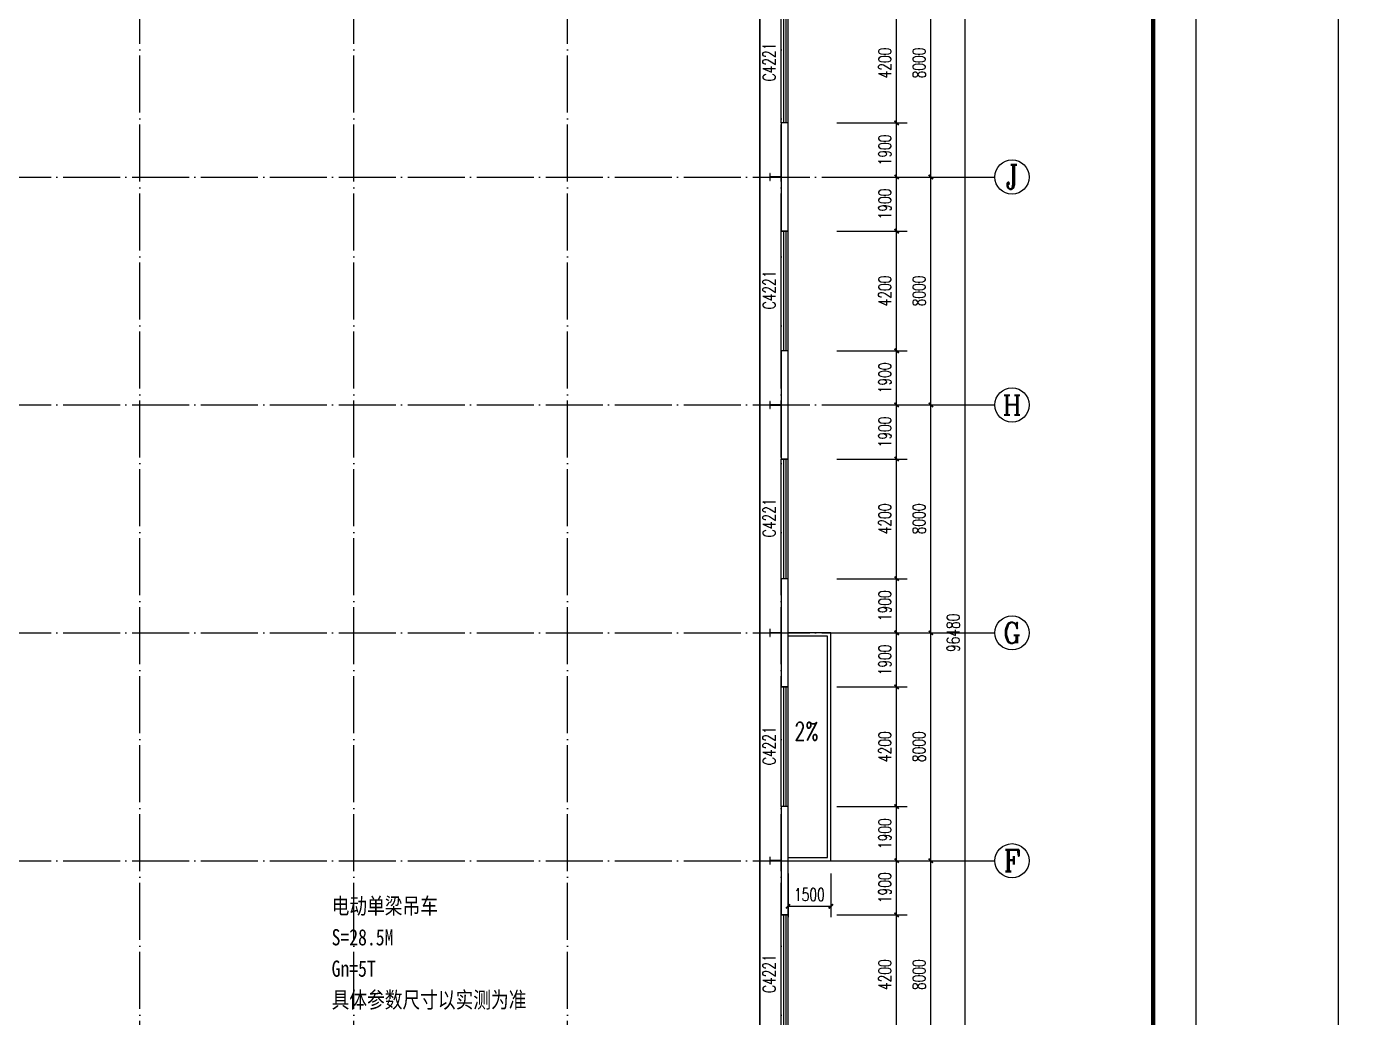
# Model space of a CAD drawing. Extents: x 14586673 to 15379323, y -344170 to -118775.
# Drawn here: x 14819245 to 14865975, y -269718 to -234941 of the extents above; entities that cross this region are included whole.
import ezdxf
from ezdxf.enums import TextEntityAlignment as Align

# ---------------------------------------------------------------- set-up
doc = ezdxf.new("R2010")
doc.units = 0
doc.header["$LTSCALE"] = 1000
doc.header["$MEASUREMENT"] = 0
doc.linetypes.add('DASH', pattern=[0.35, 0.25, -0.1])
doc.linetypes.add('DOTE', pattern=[2.42, 2, -0.2, 0.02, -0.2])
for name, color, linetype in [('AXIS', 3, 'Continuous'), ('AXIS_TEXT', 7, 'Continuous'), ('COLUMN', 2, 'Continuous'), ('DIM_SYMB', 3, 'Continuous'), ('DOTE', 1, 'DOTE'), ('PUB_DIM', 3, 'Continuous'), ('PUB_TEXT', 7, 'Continuous'), ('TK', 4, 'Continuous'), ('WALL-PARAPET', 6, 'Continuous'), ('WINDOW', 4, 'Continuous'), ('WINDOW_TEXT', 7, 'Continuous')]:
    doc.layers.add(name, color=color, linetype=linetype)
doc.styles.add('_TCH_AXIS', font='COMPLEX', dxfattribs={"bigfont": 'GBCBIG'})
doc.styles.add('_TCH_DIM', font='SIMPLEX', dxfattribs={"bigfont": 'GBCBIG'})
doc.styles.add('_TCH_DIM_T3', font='SIMPLEX', dxfattribs={"width": 0.705882, "bigfont": 'GBCBIG'})
doc.styles.add('_TCH_WINDOW', font='SIMPLEX', dxfattribs={"height": 3.5, "bigfont": 'GBCBIG'})
doc.styles.add('COMPLEX', font='COMPLEX')
doc.styles.add('宋体', font='', dxfattribs={"width": 0.8})
doc.styles.get('宋体').set_extended_font_data('SimSun')
doc.dimstyles.new('_TCH_ARCH&&150', dxfattribs={"dimtxt": 446.25, "dimasz": 150, "dimexe": 375, "dimexo": 450, "dimgap": 189.375, "dimtad": 1, "dimdec": 0, "dimzin": 0, "dimdsep": 46, "dimtxsty": '_TCH_DIM_T3', "dimblk": 'ARCHTICK', "dimcen": 0.09, "dimclrt": 7, "dimazin": 2, "dimtfac": 1, "dimtdec": 0, "dimtix": 1, "dimtmove": 2, "dimatfit": 3, "dimfxl": 0, "dimtolj": 1, "dimtzin": 0, "dimarcsym": 0})

# ---------------------------------------------------------------- blocks, each defined once
blk = doc.blocks.new('A$C797E1D2B')
at = {"layer": 'COLUMN'}
h = blk.add_hatch(color=256, dxfattribs=at)
h.paths.add_polyline_path([(125, 400), (250, 400), (250, 388), (130, 388), (130, 200), (125, 200)])
h.paths.add_polyline_path([(0, 400), (125, 400), (125, 200), (120, 200), (120, 388), (0, 388)])
h.paths.add_polyline_path([(0, 12), (120, 12), (120, 200), (125, 200), (125, 0), (0, 0)])
h.paths.add_polyline_path([(125, 200), (130, 200), (130, 12), (250, 12), (250, 0), (125, 0)])
blk.add_lwpolyline([(250, 0), (250, 12), (130, 12), (130, 388), (250, 388), (250, 400), (0, 400), (0, 388), (120, 388), (120, 12), (0, 12), (0, 0)], close=True, dxfattribs=at)
blk = doc.blocks.new('GeYuanFrame_70717211', base_point=(20.09, 4.53))
at = {"layer": 'TK'}
blk.add_lwpolyline([(20.09, 4.53), (20.09, 598.53), (1071.09, 598.53), (1071.09, 4.53)], close=True, dxfattribs=at)
at = {"layer": 'TK', "const_width": 1}
blk.add_lwpolyline([(45.09, 588.53), (1061.09, 588.53), (1061.09, 14.53), (45.09, 14.53)], close=True, dxfattribs=at)
blk = doc.blocks.new('GeYuanFrame_36670075', base_point=(20.09, 4.53))
at = {"layer": 'TK'}
blk.add_lwpolyline([(20.09, 4.53), (20.09, 598.53), (1071.09, 598.53), (1071.09, 4.53)], close=True, dxfattribs=at)
blk = doc.blocks.new('$TCHSYS$WIN2D')
for p, q in [((-0.5, 0.5), (0.5, 0.5)), ((-0.5, 0.5), (-0.5, -0.5)), ((0.5, 0.5), (0.5, -0.5)), ((0.5, 0.167), (-0.5, 0.167)), ((0.5, -0.167), (-0.5, -0.167)), ((-0.5, -0.5), (0.5, -0.5))]:
    blk.add_line(p, q)
blk = doc.blocks.new('_ArchTick')
at = {"color": 0, "linetype": 'ByBlock', "const_width": 0.4}
blk.add_lwpolyline([(-0.5, -0.5), (0.5, 0.5)], dxfattribs=at)
blk = doc.blocks.new('*D141')
at = {"layer": 'Defpoints', "color": 0}
for p in [(14845963, -264220), (14847463, -264220), (14847463, -265820)]:
    blk.add_point(p, dxfattribs=at)
at = {"layer": 'PUB_DIM', "color": 0, "lineweight": -2}
for p, q in [((14845963, -264670), (14845963, -266195)), ((14847463, -264670), (14847463, -266195)), ((14845963, -265820), (14847463, -265820))]:
    blk.add_line(p, q, dxfattribs=at)
at = {"layer": 'PUB_DIM', "color": 0, "lineweight": -2, "xscale": 150, "yscale": 150, "zscale": 150, "rotation": 180}
blk.add_blockref('_ArchTick', (14845963, -265820), dxfattribs=at)
at = {"layer": 'PUB_DIM', "color": 0, "lineweight": -2, "xscale": 150, "yscale": 150, "zscale": 150}
blk.add_blockref('_ArchTick', (14847463, -265820), dxfattribs=at)
at = {"layer": 'PUB_DIM', "color": 7, "insert": (14846713, -265408), "char_height": 446.2, "attachment_point": 5, "style": '_TCH_DIM_T3'}
blk.add_mtext('\\A1;1500', dxfattribs=at)
blk = doc.blocks.new('_AXISO')
blk.add_circle((0, 0), 0.5)
at = {"layer": 'AXIS_TEXT', "style": 'COMPLEX', "width": 1.041667}
blk.add_attdef('A', text='', height=0.56, dxfattribs=at).set_placement((-0.25, -0.28), (0.25, -0.28), align=Align.FIT)
blk = doc.blocks.new('*D160')
at = {"layer": 'AXIS', "color": 0, "lineweight": -2}
for p, q in [((14847673, -207980), (14852548, -207980)), ((14852173, -304460), (14852173, -207980)), ((14847673, -304460), (14852548, -304460))]:
    blk.add_line(p, q, dxfattribs=at)
at = {"layer": 'Defpoints', "color": 0}
for p in [(14847223, -207980), (14852173, -207980), (14847223, -304460)]:
    blk.add_point(p, dxfattribs=at)
at = {"layer": 'AXIS', "color": 0, "lineweight": -2, "xscale": 150, "yscale": 150, "zscale": 150}
for p, rotation in [((14852173, -207980), 90), ((14852173, -304460), 270)]:
    blk.add_blockref('_ArchTick', p, dxfattribs=dict(at, rotation=rotation))
at = {"layer": 'AXIS', "color": 7, "insert": (14851760, -256220), "char_height": 446.2, "attachment_point": 5, "rotation": 90, "style": '_TCH_DIM_T3'}
blk.add_mtext('\\A1;96480', dxfattribs=at)
blk = doc.blocks.new('*D166')
at = {"layer": 'AXIS', "color": 0, "lineweight": -2}
for p, q in [((14847673, -264220), (14851348, -264220)), ((14850973, -272220), (14850973, -264220)), ((14847673, -272220), (14851348, -272220))]:
    blk.add_line(p, q, dxfattribs=at)
at = {"layer": 'Defpoints', "color": 0}
for p in [(14847223, -264220), (14850973, -264220), (14847223, -272220)]:
    blk.add_point(p, dxfattribs=at)
at = {"layer": 'AXIS', "color": 0, "lineweight": -2, "xscale": 150, "yscale": 150, "zscale": 150}
for p, rotation in [((14850973, -264220), 90), ((14850973, -272220), 270)]:
    blk.add_blockref('_ArchTick', p, dxfattribs=dict(at, rotation=rotation))
at = {"layer": 'AXIS', "color": 7, "insert": (14850560, -268220), "char_height": 446.2, "attachment_point": 5, "rotation": 90, "style": '_TCH_DIM_T3'}
blk.add_mtext('\\A1;8000', dxfattribs=at)
blk = doc.blocks.new('*D167')
at = {"layer": 'AXIS', "color": 0, "lineweight": -2}
for p, q in [((14847673, -256220), (14851348, -256220)), ((14850973, -264220), (14850973, -256220)), ((14847673, -264220), (14851348, -264220))]:
    blk.add_line(p, q, dxfattribs=at)
at = {"layer": 'Defpoints', "color": 0}
for p in [(14847223, -256220), (14850973, -256220), (14847223, -264220)]:
    blk.add_point(p, dxfattribs=at)
at = {"layer": 'AXIS', "color": 0, "lineweight": -2, "xscale": 150, "yscale": 150, "zscale": 150}
for p, rotation in [((14850973, -256220), 90), ((14850973, -264220), 270)]:
    blk.add_blockref('_ArchTick', p, dxfattribs=dict(at, rotation=rotation))
at = {"layer": 'AXIS', "color": 7, "insert": (14850560, -260220), "char_height": 446.2, "attachment_point": 5, "rotation": 90, "style": '_TCH_DIM_T3'}
blk.add_mtext('\\A1;8000', dxfattribs=at)
blk = doc.blocks.new('*D168')
at = {"layer": 'AXIS', "color": 0, "lineweight": -2}
for p, q in [((14847673, -248220), (14851348, -248220)), ((14850973, -256220), (14850973, -248220)), ((14847673, -256220), (14851348, -256220))]:
    blk.add_line(p, q, dxfattribs=at)
at = {"layer": 'Defpoints', "color": 0}
for p in [(14847223, -248220), (14850973, -248220), (14847223, -256220)]:
    blk.add_point(p, dxfattribs=at)
at = {"layer": 'AXIS', "color": 0, "lineweight": -2, "xscale": 150, "yscale": 150, "zscale": 150}
for p, rotation in [((14850973, -248220), 90), ((14850973, -256220), 270)]:
    blk.add_blockref('_ArchTick', p, dxfattribs=dict(at, rotation=rotation))
at = {"layer": 'AXIS', "color": 7, "insert": (14850560, -252220), "char_height": 446.2, "attachment_point": 5, "rotation": 90, "style": '_TCH_DIM_T3'}
blk.add_mtext('\\A1;8000', dxfattribs=at)
blk = doc.blocks.new('*D169')
at = {"layer": 'AXIS', "color": 0, "lineweight": -2}
for p, q in [((14847673, -240220), (14851348, -240220)), ((14850973, -248220), (14850973, -240220)), ((14847673, -248220), (14851348, -248220))]:
    blk.add_line(p, q, dxfattribs=at)
at = {"layer": 'Defpoints', "color": 0}
for p in [(14847223, -240220), (14850973, -240220), (14847223, -248220)]:
    blk.add_point(p, dxfattribs=at)
at = {"layer": 'AXIS', "color": 0, "lineweight": -2, "xscale": 150, "yscale": 150, "zscale": 150}
for p, rotation in [((14850973, -240220), 90), ((14850973, -248220), 270)]:
    blk.add_blockref('_ArchTick', p, dxfattribs=dict(at, rotation=rotation))
at = {"layer": 'AXIS', "color": 7, "insert": (14850560, -244220), "char_height": 446.2, "attachment_point": 5, "rotation": 90, "style": '_TCH_DIM_T3'}
blk.add_mtext('\\A1;8000', dxfattribs=at)
blk = doc.blocks.new('*D170')
at = {"layer": 'AXIS', "color": 0, "lineweight": -2}
for p, q in [((14847673, -232220), (14851348, -232220)), ((14850973, -240220), (14850973, -232220)), ((14847673, -240220), (14851348, -240220))]:
    blk.add_line(p, q, dxfattribs=at)
at = {"layer": 'Defpoints', "color": 0}
for p in [(14847223, -232220), (14850973, -232220), (14847223, -240220)]:
    blk.add_point(p, dxfattribs=at)
at = {"layer": 'AXIS', "color": 0, "lineweight": -2, "xscale": 150, "yscale": 150, "zscale": 150}
for p, rotation in [((14850973, -232220), 90), ((14850973, -240220), 270)]:
    blk.add_blockref('_ArchTick', p, dxfattribs=dict(at, rotation=rotation))
at = {"layer": 'AXIS', "color": 7, "insert": (14850560, -236220), "char_height": 446.2, "attachment_point": 5, "rotation": 90, "style": '_TCH_DIM_T3'}
blk.add_mtext('\\A1;8000', dxfattribs=at)
blk = doc.blocks.new('*D414')
at = {"layer": 'Defpoints', "color": 0}
for p in [(14847223, -266120), (14849773, -266120), (14847223, -270320)]:
    blk.add_point(p, dxfattribs=at)
at = {"layer": 'PUB_DIM', "color": 0, "lineweight": -2}
for p, q in [((14847673, -266120), (14850148, -266120)), ((14849773, -270320), (14849773, -266120)), ((14847673, -270320), (14850148, -270320))]:
    blk.add_line(p, q, dxfattribs=at)
at = {"layer": 'PUB_DIM', "color": 0, "lineweight": -2, "xscale": 150, "yscale": 150, "zscale": 150}
for p, rotation in [((14849773, -266120), 90), ((14849773, -270320), 270)]:
    blk.add_blockref('_ArchTick', p, dxfattribs=dict(at, rotation=rotation))
at = {"layer": 'PUB_DIM', "color": 7, "insert": (14849360, -268220), "char_height": 446.2, "attachment_point": 5, "rotation": 90, "style": '_TCH_DIM_T3'}
blk.add_mtext('\\A1;4200', dxfattribs=at)
blk = doc.blocks.new('*D415')
at = {"layer": 'Defpoints', "color": 0}
for p in [(14847223, -264220), (14849773, -264220), (14847223, -266120)]:
    blk.add_point(p, dxfattribs=at)
at = {"layer": 'PUB_DIM', "color": 0, "lineweight": -2}
for p, q in [((14847673, -264220), (14850148, -264220)), ((14849773, -266120), (14849773, -264220)), ((14847673, -266120), (14850148, -266120))]:
    blk.add_line(p, q, dxfattribs=at)
at = {"layer": 'PUB_DIM', "color": 0, "lineweight": -2, "xscale": 150, "yscale": 150, "zscale": 150}
for p, rotation in [((14849773, -264220), 90), ((14849773, -266120), 270)]:
    blk.add_blockref('_ArchTick', p, dxfattribs=dict(at, rotation=rotation))
at = {"layer": 'PUB_DIM', "color": 7, "insert": (14849360, -265170), "char_height": 446.2, "attachment_point": 5, "rotation": 90, "style": '_TCH_DIM_T3'}
blk.add_mtext('\\A1;1900', dxfattribs=at)
blk = doc.blocks.new('*D416')
at = {"layer": 'Defpoints', "color": 0}
for p in [(14847223, -262320), (14849773, -262320), (14847223, -264220)]:
    blk.add_point(p, dxfattribs=at)
at = {"layer": 'PUB_DIM', "color": 0, "lineweight": -2}
for p, q in [((14847673, -262320), (14850148, -262320)), ((14849773, -264220), (14849773, -262320)), ((14847673, -264220), (14850148, -264220))]:
    blk.add_line(p, q, dxfattribs=at)
at = {"layer": 'PUB_DIM', "color": 0, "lineweight": -2, "xscale": 150, "yscale": 150, "zscale": 150}
for p, rotation in [((14849773, -262320), 90), ((14849773, -264220), 270)]:
    blk.add_blockref('_ArchTick', p, dxfattribs=dict(at, rotation=rotation))
at = {"layer": 'PUB_DIM', "color": 7, "insert": (14849360, -263270), "char_height": 446.2, "attachment_point": 5, "rotation": 90, "style": '_TCH_DIM_T3'}
blk.add_mtext('\\A1;1900', dxfattribs=at)
blk = doc.blocks.new('*D417')
at = {"layer": 'Defpoints', "color": 0}
for p in [(14847223, -258120), (14849773, -258120), (14847223, -262320)]:
    blk.add_point(p, dxfattribs=at)
at = {"layer": 'PUB_DIM', "color": 0, "lineweight": -2}
for p, q in [((14847673, -258120), (14850148, -258120)), ((14849773, -262320), (14849773, -258120)), ((14847673, -262320), (14850148, -262320))]:
    blk.add_line(p, q, dxfattribs=at)
at = {"layer": 'PUB_DIM', "color": 0, "lineweight": -2, "xscale": 150, "yscale": 150, "zscale": 150}
for p, rotation in [((14849773, -258120), 90), ((14849773, -262320), 270)]:
    blk.add_blockref('_ArchTick', p, dxfattribs=dict(at, rotation=rotation))
at = {"layer": 'PUB_DIM', "color": 7, "insert": (14849360, -260220), "char_height": 446.2, "attachment_point": 5, "rotation": 90, "style": '_TCH_DIM_T3'}
blk.add_mtext('\\A1;4200', dxfattribs=at)
blk = doc.blocks.new('*D418')
at = {"layer": 'Defpoints', "color": 0}
for p in [(14847223, -256220), (14849773, -256220), (14847223, -258120)]:
    blk.add_point(p, dxfattribs=at)
at = {"layer": 'PUB_DIM', "color": 0, "lineweight": -2}
for p, q in [((14847673, -256220), (14850148, -256220)), ((14849773, -258120), (14849773, -256220)), ((14847673, -258120), (14850148, -258120))]:
    blk.add_line(p, q, dxfattribs=at)
at = {"layer": 'PUB_DIM', "color": 0, "lineweight": -2, "xscale": 150, "yscale": 150, "zscale": 150}
for p, rotation in [((14849773, -256220), 90), ((14849773, -258120), 270)]:
    blk.add_blockref('_ArchTick', p, dxfattribs=dict(at, rotation=rotation))
at = {"layer": 'PUB_DIM', "color": 7, "insert": (14849360, -257170), "char_height": 446.2, "attachment_point": 5, "rotation": 90, "style": '_TCH_DIM_T3'}
blk.add_mtext('\\A1;1900', dxfattribs=at)
blk = doc.blocks.new('*D419')
at = {"layer": 'Defpoints', "color": 0}
for p in [(14847223, -254320), (14849773, -254320), (14847223, -256220)]:
    blk.add_point(p, dxfattribs=at)
at = {"layer": 'PUB_DIM', "color": 0, "lineweight": -2}
for p, q in [((14847673, -254320), (14850148, -254320)), ((14849773, -256220), (14849773, -254320)), ((14847673, -256220), (14850148, -256220))]:
    blk.add_line(p, q, dxfattribs=at)
at = {"layer": 'PUB_DIM', "color": 0, "lineweight": -2, "xscale": 150, "yscale": 150, "zscale": 150}
for p, rotation in [((14849773, -254320), 90), ((14849773, -256220), 270)]:
    blk.add_blockref('_ArchTick', p, dxfattribs=dict(at, rotation=rotation))
at = {"layer": 'PUB_DIM', "color": 7, "insert": (14849360, -255270), "char_height": 446.2, "attachment_point": 5, "rotation": 90, "style": '_TCH_DIM_T3'}
blk.add_mtext('\\A1;1900', dxfattribs=at)
blk = doc.blocks.new('*D420')
at = {"layer": 'Defpoints', "color": 0}
for p in [(14847223, -250120), (14849773, -250120), (14847223, -254320)]:
    blk.add_point(p, dxfattribs=at)
at = {"layer": 'PUB_DIM', "color": 0, "lineweight": -2}
for p, q in [((14847673, -250120), (14850148, -250120)), ((14849773, -254320), (14849773, -250120)), ((14847673, -254320), (14850148, -254320))]:
    blk.add_line(p, q, dxfattribs=at)
at = {"layer": 'PUB_DIM', "color": 0, "lineweight": -2, "xscale": 150, "yscale": 150, "zscale": 150}
for p, rotation in [((14849773, -250120), 90), ((14849773, -254320), 270)]:
    blk.add_blockref('_ArchTick', p, dxfattribs=dict(at, rotation=rotation))
at = {"layer": 'PUB_DIM', "color": 7, "insert": (14849360, -252220), "char_height": 446.2, "attachment_point": 5, "rotation": 90, "style": '_TCH_DIM_T3'}
blk.add_mtext('\\A1;4200', dxfattribs=at)
blk = doc.blocks.new('*D421')
at = {"layer": 'Defpoints', "color": 0}
for p in [(14847223, -248220), (14849773, -248220), (14847223, -250120)]:
    blk.add_point(p, dxfattribs=at)
at = {"layer": 'PUB_DIM', "color": 0, "lineweight": -2}
for p, q in [((14847673, -248220), (14850148, -248220)), ((14849773, -250120), (14849773, -248220)), ((14847673, -250120), (14850148, -250120))]:
    blk.add_line(p, q, dxfattribs=at)
at = {"layer": 'PUB_DIM', "color": 0, "lineweight": -2, "xscale": 150, "yscale": 150, "zscale": 150}
for p, rotation in [((14849773, -248220), 90), ((14849773, -250120), 270)]:
    blk.add_blockref('_ArchTick', p, dxfattribs=dict(at, rotation=rotation))
at = {"layer": 'PUB_DIM', "color": 7, "insert": (14849360, -249170), "char_height": 446.2, "attachment_point": 5, "rotation": 90, "style": '_TCH_DIM_T3'}
blk.add_mtext('\\A1;1900', dxfattribs=at)
blk = doc.blocks.new('*D422')
at = {"layer": 'Defpoints', "color": 0}
for p in [(14847223, -246320), (14849773, -246320), (14847223, -248220)]:
    blk.add_point(p, dxfattribs=at)
at = {"layer": 'PUB_DIM', "color": 0, "lineweight": -2}
for p, q in [((14847673, -246320), (14850148, -246320)), ((14849773, -248220), (14849773, -246320)), ((14847673, -248220), (14850148, -248220))]:
    blk.add_line(p, q, dxfattribs=at)
at = {"layer": 'PUB_DIM', "color": 0, "lineweight": -2, "xscale": 150, "yscale": 150, "zscale": 150}
for p, rotation in [((14849773, -246320), 90), ((14849773, -248220), 270)]:
    blk.add_blockref('_ArchTick', p, dxfattribs=dict(at, rotation=rotation))
at = {"layer": 'PUB_DIM', "color": 7, "insert": (14849360, -247270), "char_height": 446.2, "attachment_point": 5, "rotation": 90, "style": '_TCH_DIM_T3'}
blk.add_mtext('\\A1;1900', dxfattribs=at)
blk = doc.blocks.new('*D423')
at = {"layer": 'Defpoints', "color": 0}
for p in [(14847223, -242120), (14849773, -242120), (14847223, -246320)]:
    blk.add_point(p, dxfattribs=at)
at = {"layer": 'PUB_DIM', "color": 0, "lineweight": -2}
for p, q in [((14847673, -242120), (14850148, -242120)), ((14849773, -246320), (14849773, -242120)), ((14847673, -246320), (14850148, -246320))]:
    blk.add_line(p, q, dxfattribs=at)
at = {"layer": 'PUB_DIM', "color": 0, "lineweight": -2, "xscale": 150, "yscale": 150, "zscale": 150}
for p, rotation in [((14849773, -242120), 90), ((14849773, -246320), 270)]:
    blk.add_blockref('_ArchTick', p, dxfattribs=dict(at, rotation=rotation))
at = {"layer": 'PUB_DIM', "color": 7, "insert": (14849360, -244220), "char_height": 446.2, "attachment_point": 5, "rotation": 90, "style": '_TCH_DIM_T3'}
blk.add_mtext('\\A1;4200', dxfattribs=at)
blk = doc.blocks.new('*D424')
at = {"layer": 'Defpoints', "color": 0}
for p in [(14847223, -240220), (14849773, -240220), (14847223, -242120)]:
    blk.add_point(p, dxfattribs=at)
at = {"layer": 'PUB_DIM', "color": 0, "lineweight": -2}
for p, q in [((14847673, -240220), (14850148, -240220)), ((14849773, -242120), (14849773, -240220)), ((14847673, -242120), (14850148, -242120))]:
    blk.add_line(p, q, dxfattribs=at)
at = {"layer": 'PUB_DIM', "color": 0, "lineweight": -2, "xscale": 150, "yscale": 150, "zscale": 150}
for p, rotation in [((14849773, -240220), 90), ((14849773, -242120), 270)]:
    blk.add_blockref('_ArchTick', p, dxfattribs=dict(at, rotation=rotation))
at = {"layer": 'PUB_DIM', "color": 7, "insert": (14849360, -241170), "char_height": 446.2, "attachment_point": 5, "rotation": 90, "style": '_TCH_DIM_T3'}
blk.add_mtext('\\A1;1900', dxfattribs=at)
blk = doc.blocks.new('*D425')
at = {"layer": 'Defpoints', "color": 0}
for p in [(14847223, -238320), (14849773, -238320), (14847223, -240220)]:
    blk.add_point(p, dxfattribs=at)
at = {"layer": 'PUB_DIM', "color": 0, "lineweight": -2}
for p, q in [((14847673, -238320), (14850148, -238320)), ((14849773, -240220), (14849773, -238320)), ((14847673, -240220), (14850148, -240220))]:
    blk.add_line(p, q, dxfattribs=at)
at = {"layer": 'PUB_DIM', "color": 0, "lineweight": -2, "xscale": 150, "yscale": 150, "zscale": 150}
for p, rotation in [((14849773, -238320), 90), ((14849773, -240220), 270)]:
    blk.add_blockref('_ArchTick', p, dxfattribs=dict(at, rotation=rotation))
at = {"layer": 'PUB_DIM', "color": 7, "insert": (14849360, -239270), "char_height": 446.2, "attachment_point": 5, "rotation": 90, "style": '_TCH_DIM_T3'}
blk.add_mtext('\\A1;1900', dxfattribs=at)
blk = doc.blocks.new('*D426')
at = {"layer": 'Defpoints', "color": 0}
for p in [(14847223, -234120), (14849773, -234120), (14847223, -238320)]:
    blk.add_point(p, dxfattribs=at)
at = {"layer": 'PUB_DIM', "color": 0, "lineweight": -2}
for p, q in [((14847673, -234120), (14850148, -234120)), ((14849773, -238320), (14849773, -234120)), ((14847673, -238320), (14850148, -238320))]:
    blk.add_line(p, q, dxfattribs=at)
at = {"layer": 'PUB_DIM', "color": 0, "lineweight": -2, "xscale": 150, "yscale": 150, "zscale": 150}
for p, rotation in [((14849773, -234120), 90), ((14849773, -238320), 270)]:
    blk.add_blockref('_ArchTick', p, dxfattribs=dict(at, rotation=rotation))
at = {"layer": 'PUB_DIM', "color": 7, "insert": (14849360, -236220), "char_height": 446.2, "attachment_point": 5, "rotation": 90, "style": '_TCH_DIM_T3'}
blk.add_mtext('\\A1;4200', dxfattribs=at)

msp = doc.modelspace()

# ---------------------------------------------------------------- linework, layer by layer
at = {"linetype": 'DASH', "ltscale": 5, "const_width": 50}
msp.add_lwpolyline([(14844972.6, -304220.3), (14844972.6, -208220.3)], dxfattribs=at)
at = {"ltscale": 0.5}
for points in [[(14845962.6, -264220.3), (14847462.6, -264220.3), (14847462.6, -256220.3), (14845962.6, -256220.3)], [(14845962.6, -264100.3), (14847342.6, -264100.3), (14847342.6, -256340.3), (14845962.6, -256340.3)]]:
    msp.add_lwpolyline(points, dxfattribs=at)
at = {"layer": 'AXIS'}
for p, q in [((14847222.6, -240220.3), (14853222.6, -240220.3)), ((14847222.6, -248220.3), (14853222.6, -248220.3)), ((14847222.6, -256220.3), (14853222.6, -256220.3)), ((14847222.6, -264220.3), (14853222.6, -264220.3))]:
    msp.add_line(p, q, dxfattribs=at)
at = {"layer": 'DIM_SYMB'}
msp.add_lwpolyline([(14846042.6, -260220.3, 0, 0, 0), (14846692.6, -260220.3, 120, 0, 0), (14847142.6, -260220.3, 0, 0, 0)], format="xyseb", dxfattribs=at)
at = {"layer": 'DOTE'}
for p, q in [((14823222.6, -305720.3), (14823222.6, -206720.3)), ((14830722.6, -305720.3), (14830722.6, -206720.3)), ((14838222.6, -305720.3), (14838222.6, -206720.3)), ((14845722.6, -305720.3), (14845722.6, -206720.3)), ((14784222.6, -240220.3), (14847222.6, -240220.3)), ((14784222.6, -248220.3), (14847222.6, -248220.3)), ((14784222.6, -256220.3), (14847222.6, -256220.3)), ((14784222.6, -264220.3), (14847222.6, -264220.3))]:
    msp.add_line(p, q, dxfattribs=at)
at = {"layer": 'WALL-PARAPET'}
for p, q in [((14845962.6, -238320.3), (14845722.6, -238320.3)), ((14845722.6, -238320.3), (14845722.6, -242120.3)), ((14845962.6, -242120.3), (14845962.6, -238320.3)), ((14845722.6, -242120.3), (14845962.6, -242120.3)), ((14845962.6, -246320.3), (14845722.6, -246320.3)), ((14845722.6, -246320.3), (14845722.6, -250120.3)), ((14845962.6, -250120.3), (14845962.6, -246320.3)), ((14845722.6, -250120.3), (14845962.6, -250120.3)), ((14845962.6, -254320.3), (14845722.6, -254320.3)), ((14845722.6, -254320.3), (14845722.6, -258120.3)), ((14845962.6, -258120.3), (14845962.6, -254320.3)), ((14845722.6, -258120.3), (14845962.6, -258120.3)), ((14845962.6, -262320.3), (14845722.6, -262320.3)), ((14845722.6, -262320.3), (14845722.6, -266120.3)), ((14845962.6, -266120.3), (14845962.6, -262320.3)), ((14845722.6, -266120.3), (14845962.6, -266120.3))]:
    msp.add_line(p, q, dxfattribs=at)

# ---------------------------------------------------------------- block references
at = {"xscale": 150, "yscale": 150, "zscale": 150, "rotation": 270}
for name, p in [('GeYuanFrame_70717211', (14771172.6, -181520.3)), ('GeYuanFrame_36670075', (14865272.6, -181520.3))]:
    msp.add_blockref(name, p, dxfattribs=at)
at = {"rotation": 270}
for p in [(14845322.6, -240095.3), (14845322.6, -248095.3), (14845322.6, -256095.3), (14845322.6, -264095.3)]:
    msp.add_blockref('A$C797E1D2B', p, dxfattribs=at)
at = {"layer": 'AXIS'}
ref = msp.add_blockref('_AXISO', (14853822.6, -240220.3), dxfattribs=dict(at, xscale=1200, yscale=1200, zscale=1200))
ref.add_attrib('A', 'J', dxfattribs={"layer": 'AXIS_TEXT', "ltscale": 0.5, "height": 850.4, "style": '_TCH_AXIS'}).set_placement((14853599.9, -240645.5), (14854045.3, -240645.5), align=Align.FIT)
ref = msp.add_blockref('_AXISO', (14853822.6, -248220.3), dxfattribs=dict(at, xscale=1200, yscale=1200, zscale=1200))
ref.add_attrib('A', 'H', dxfattribs={"layer": 'AXIS_TEXT', "ltscale": 0.5, "height": 695.2, "style": '_TCH_AXIS'}).set_placement((14853491.5, -248567.9), (14854153.6, -248567.9), align=Align.FIT)
ref = msp.add_blockref('_AXISO', (14853822.6, -256220.3), dxfattribs=dict(at, xscale=1200, yscale=1200, zscale=1200))
ref.add_attrib('A', 'G', dxfattribs={"layer": 'AXIS_TEXT', "ltscale": 0.5, "height": 728.9, "style": '_TCH_AXIS'}).set_placement((14853510.2, -256584.8), (14854135, -256584.8), align=Align.FIT)
ref = msp.add_blockref('_AXISO', (14853822.6, -264220.3), dxfattribs=dict(at, xscale=1200, yscale=1200, zscale=1200))
ref.add_attrib('A', 'F', dxfattribs={"layer": 'AXIS_TEXT', "ltscale": 0.5, "height": 763.6, "style": '_TCH_AXIS'}).set_placement((14853531.7, -264602.2), (14854113.5, -264602.2), align=Align.FIT)
at = {"layer": 'WINDOW'}
ref = msp.add_blockref('$TCHSYS$WIN2D', (14845842.6, -236220.3), dxfattribs=dict(at, xscale=4200, yscale=-240, zscale=4200, rotation=90))
ref.add_attrib('A', 'C4221', (14845525.9, -236865.3), dxfattribs={"layer": 'WINDOW_TEXT', "ltscale": 0.5, "height": 446.25, "rotation": 90, "style": '_TCH_WINDOW', "width": 0.705882})
ref = msp.add_blockref('$TCHSYS$WIN2D', (14845842.6, -244220.3), dxfattribs=dict(at, xscale=4200, yscale=-240, zscale=4200, rotation=90))
ref.add_attrib('A', 'C4221', (14845525.9, -244865.3), dxfattribs={"layer": 'WINDOW_TEXT', "ltscale": 0.5, "height": 446.25, "rotation": 90, "style": '_TCH_WINDOW', "width": 0.705882})
ref = msp.add_blockref('$TCHSYS$WIN2D', (14845842.6, -252220.3), dxfattribs=dict(at, xscale=4200, yscale=-240, zscale=4200, rotation=90))
ref.add_attrib('A', 'C4221', (14845525.9, -252865.3), dxfattribs={"layer": 'WINDOW_TEXT', "ltscale": 0.5, "height": 446.25, "rotation": 90, "style": '_TCH_WINDOW', "width": 0.705882})
ref = msp.add_blockref('$TCHSYS$WIN2D', (14845842.6, -260220.3), dxfattribs=dict(at, xscale=4200, yscale=-240, zscale=4200, rotation=90))
ref.add_attrib('A', 'C4221', (14845525.9, -260865.3), dxfattribs={"layer": 'WINDOW_TEXT', "ltscale": 0.5, "height": 446.25, "rotation": 90, "style": '_TCH_WINDOW', "width": 0.705882})
ref = msp.add_blockref('$TCHSYS$WIN2D', (14845842.6, -268220.3), dxfattribs=dict(at, xscale=4200, yscale=-240, zscale=4200, rotation=90))
ref.add_attrib('A', 'C4221', (14845525.9, -268865.3), dxfattribs={"layer": 'WINDOW_TEXT', "ltscale": 0.5, "height": 446.25, "rotation": 90, "style": '_TCH_WINDOW', "width": 0.705882})

# ---------------------------------------------------------------- texts
at = {"layer": 'PUB_TEXT'}
for s, height, style, width, p in [('2%%%', 637.5, '_TCH_DIM', 0.705882, (14846185.4, -259995.3)), ('电动单梁吊车', 569.62, '宋体', 0.8, (14829946, -266091.3)), ('S=28.5M', 569.62, '宋体', 0.8, (14829946, -267191.3)), ('Gn=5T', 569.62, '宋体', 0.8, (14829946, -268291.3)), ('具体参数尺寸以实测为准', 569.62, '宋体', 0.8, (14829946, -269385.8))]:
    msp.add_text(s, height=height, dxfattribs=dict(at, style=style, width=width)).set_placement(p)

# ---------------------------------------------------------------- dimensions: what is measured, and where the dimension line sits
at = {"layer": 'AXIS'}
for p1, p2, distance, text, picture, middle in [((14847222.6, -304460.3), (14847222.6, -207980.3), -4950, '96480', '*D160', (14851760.1, -256220.3)), ((14847222.6, -240220.3), (14847222.6, -232220.3), -3750, '8000', '*D170', (14850560.1, -236220.3)), ((14847222.6, -248220.3), (14847222.6, -240220.3), -3750, '8000', '*D169', (14850560.1, -244220.3)), ((14847222.6, -256220.3), (14847222.6, -248220.3), -3750, '8000', '*D168', (14850560.1, -252220.3)), ((14847222.6, -264220.3), (14847222.6, -256220.3), -3750, '8000', '*D167', (14850560.1, -260220.3)), ((14847222.6, -272220.3), (14847222.6, -264220.3), -3750, '8000', '*D166', (14850560.1, -268220.3))]:
    dim = msp.add_aligned_dim(p1=p1, p2=p2, distance=distance, text=text, dimstyle='_TCH_ARCH&&150', dxfattribs=at)
    dim.commit()
    dim.dimension.update_dxf_attribs({"geometry": picture, "text_midpoint": middle})
at = {"layer": 'PUB_DIM'}
for p1, p2, distance, text, picture, middle in [((14847222.6, -238320.3), (14847222.6, -234120.3), -2550, '4200', '*D426', (14849360.1, -236220.3)), ((14847222.6, -240220.3), (14847222.6, -238320.3), -2550, '1900', '*D425', (14849360.1, -239270.3)), ((14847222.6, -242120.3), (14847222.6, -240220.3), -2550, '1900', '*D424', (14849360.1, -241170.3)), ((14847222.6, -246320.3), (14847222.6, -242120.3), -2550, '4200', '*D423', (14849360.1, -244220.3)), ((14847222.6, -248220.3), (14847222.6, -246320.3), -2550, '1900', '*D422', (14849360.1, -247270.3)), ((14847222.6, -250120.3), (14847222.6, -248220.3), -2550, '1900', '*D421', (14849360.1, -249170.3)), ((14847222.6, -254320.3), (14847222.6, -250120.3), -2550, '4200', '*D420', (14849360.1, -252220.3)), ((14847222.6, -256220.3), (14847222.6, -254320.3), -2550, '1900', '*D419', (14849360.1, -255270.3)), ((14847222.6, -258120.3), (14847222.6, -256220.3), -2550, '1900', '*D418', (14849360.1, -257170.3)), ((14847222.6, -262320.3), (14847222.6, -258120.3), -2550, '4200', '*D417', (14849360.1, -260220.3)), ((14847222.6, -264220.3), (14847222.6, -262320.3), -2550, '1900', '*D416', (14849360.1, -263270.3)), ((14845962.6, -264220.3), (14847462.6, -264220.3), -1600, '1500', '*D141', (14846712.6, -265407.8)), ((14847222.6, -266120.3), (14847222.6, -264220.3), -2550, '1900', '*D415', (14849360.1, -265170.3)), ((14847222.6, -270320.3), (14847222.6, -266120.3), -2550, '4200', '*D414', (14849360.1, -268220.3))]:
    dim = msp.add_aligned_dim(p1=p1, p2=p2, distance=distance, text=text, dimstyle='_TCH_ARCH&&150', dxfattribs=at)
    dim.commit()
    dim.dimension.update_dxf_attribs({"geometry": picture, "text_midpoint": middle})

doc.saveas('drawing.dxf')
